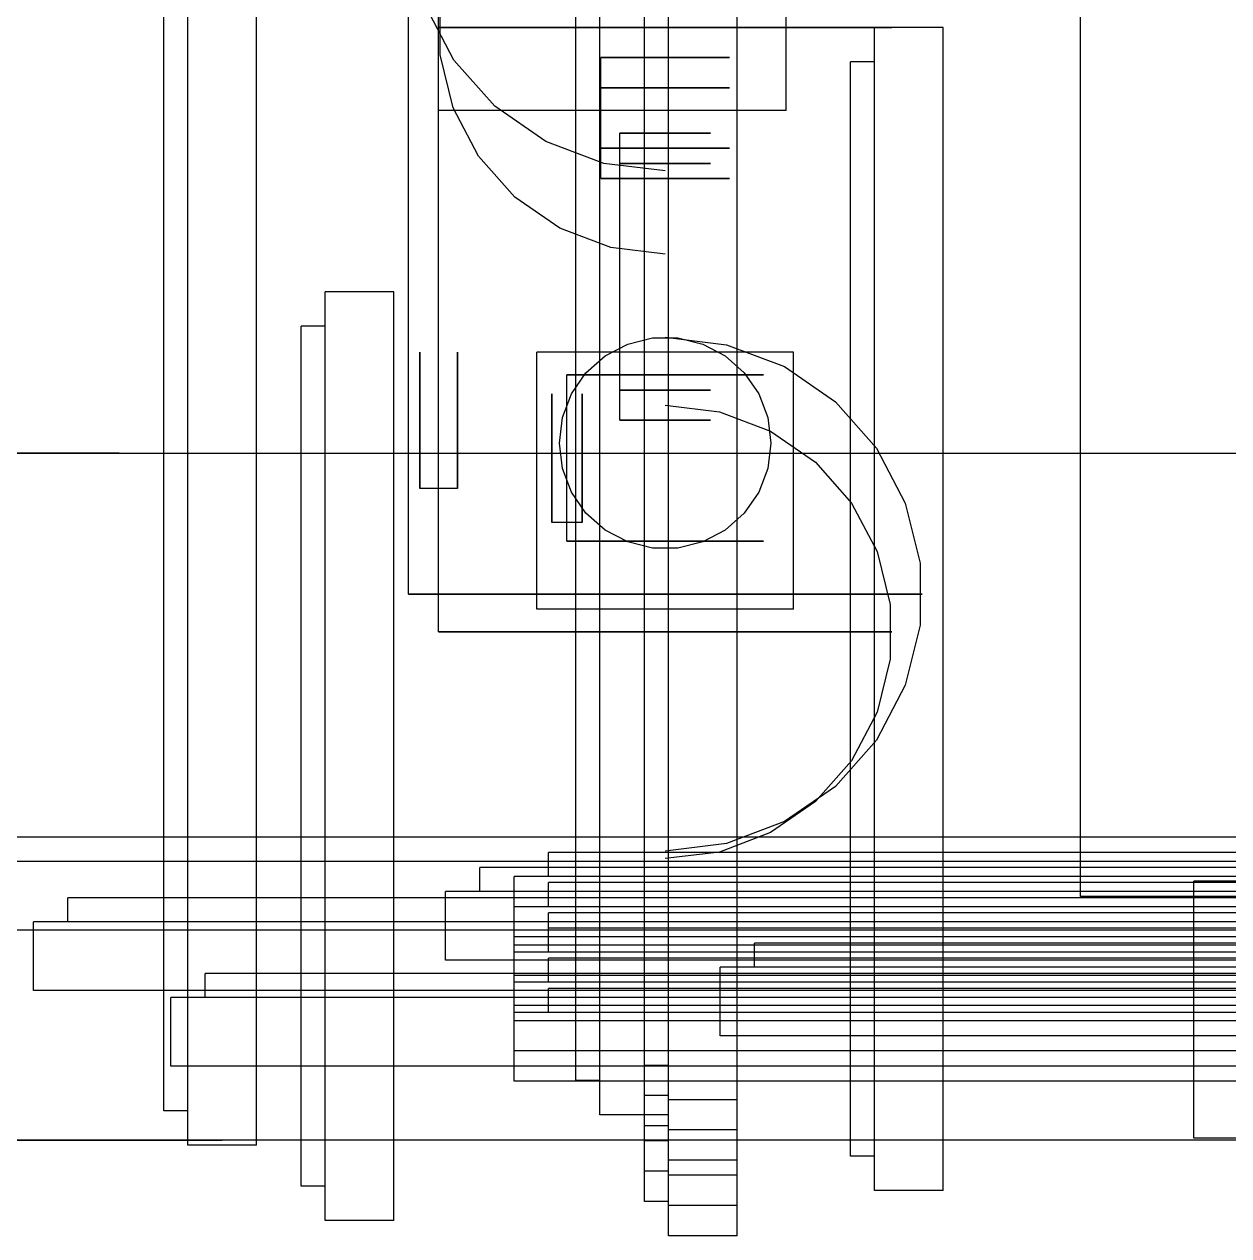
# Model space of a CAD drawing. Header units: millimetres. Extents: x -1355 to 669, y -1138 to 733.
# Drawn here: x -989.08 to -971.54, y 3.61 to 21.25 of the extents above; entities that cross this region are included whole.
import ezdxf

# ---------------------------------------------------------------- set-up
doc = ezdxf.new("R2010")
doc.units = ezdxf.units.MM
doc.layers.add('HIDDEN', color=8, linetype='Continuous')
doc.layers.add('VISIBLE', color=7, linetype='Continuous')

msp = doc.modelspace()

# ---------------------------------------------------------------- linework, layer by layer
at = {"layer": 'HIDDEN'}
for points in [[(-979.698, 3.61), (-979.698, 56.18)], [(-979.698, 3.61), (-979.698, 56.18)], [(-979.698, 4.05), (-979.698, 56.18)], [(-979.698, 4.05), (-979.698, 56.18)], [(-979.698, 4.49), (-979.698, 56.18)], [(-979.698, 4.49), (-979.698, 56.18)], [(-979.698, 5.59), (-979.698, 56.18)], [(-979.698, 5.59), (-979.698, 56.18)], [(-978.698, 3.61), (-978.698, 56.18)], [(-978.698, 3.61), (-978.698, 56.18)], [(-978.698, 4.05), (-978.698, 56.18)], [(-978.698, 4.05), (-978.698, 56.18)], [(-978.698, 4.49), (-978.698, 56.18)], [(-978.698, 4.49), (-978.698, 56.18)], [(-978.698, 5.59), (-978.698, 56.18)], [(-978.698, 5.59), (-978.698, 56.18)], [(-980.048, 4.11), (-980.048, 55.68)], [(-980.048, 4.11), (-980.048, 55.68)], [(-980.048, 4.11), (-980.048, 55.68)], [(-980.048, 4.11), (-980.048, 55.68)], [(-980.048, 4.11), (-980.048, 55.68)], [(-980.048, 4.11), (-980.048, 55.68)], [(-980.048, 4.55), (-980.048, 55.68)], [(-980.048, 4.55), (-980.048, 55.68)], [(-980.048, 4.55), (-980.048, 55.68)], [(-980.048, 4.55), (-980.048, 55.68)], [(-980.048, 4.55), (-980.048, 55.68)], [(-980.048, 4.55), (-980.048, 55.68)], [(-980.048, 4.99), (-980.048, 55.68)], [(-980.048, 4.99), (-980.048, 55.68)], [(-980.048, 4.99), (-980.048, 55.68)], [(-980.048, 4.99), (-980.048, 55.68)], [(-980.048, 4.99), (-980.048, 55.68)], [(-980.048, 4.99), (-980.048, 55.68)], [(-980.048, 6.09), (-980.048, 55.68)], [(-980.048, 6.09), (-980.048, 55.68)], [(-980.048, 6.09), (-980.048, 55.68)], [(-980.048, 6.09), (-980.048, 55.68)], [(-980.048, 6.09), (-980.048, 55.68)], [(-980.048, 6.09), (-980.048, 55.68)], [(-979.698, 4.11), (-979.698, 55.68)], [(-979.698, 4.11), (-979.698, 55.68)], [(-979.698, 4.11), (-979.698, 55.68)], [(-979.698, 4.11), (-979.698, 55.68)], [(-979.698, 4.11), (-979.698, 55.68)], [(-979.698, 4.11), (-979.698, 55.68)], [(-979.698, 4.55), (-979.698, 55.68)], [(-979.698, 4.55), (-979.698, 55.68)], [(-979.698, 4.55), (-979.698, 55.68)], [(-979.698, 4.55), (-979.698, 55.68)], [(-979.698, 4.55), (-979.698, 55.68)], [(-979.698, 4.55), (-979.698, 55.68)], [(-979.698, 4.99), (-979.698, 55.68)], [(-979.698, 4.99), (-979.698, 55.68)], [(-979.698, 4.99), (-979.698, 55.68)], [(-979.698, 4.99), (-979.698, 55.68)], [(-979.698, 4.99), (-979.698, 55.68)], [(-979.698, 4.99), (-979.698, 55.68)], [(-979.698, 6.09), (-979.698, 55.68)], [(-979.698, 6.09), (-979.698, 55.68)], [(-979.698, 6.09), (-979.698, 55.68)], [(-979.698, 6.09), (-979.698, 55.68)], [(-979.698, 6.09), (-979.698, 55.68)], [(-979.698, 6.09), (-979.698, 55.68)], [(-980.698, 5.37), (-980.698, 52.88)], [(-980.698, 5.37), (-980.698, 52.88)], [(-979.698, 5.37), (-979.698, 52.88)], [(-979.698, 5.37), (-979.698, 52.88)], [(-981.048, 5.87), (-981.048, 52.38)], [(-981.048, 5.87), (-981.048, 52.38)], [(-981.048, 5.87), (-981.048, 52.38)], [(-981.048, 5.87), (-981.048, 52.38)], [(-981.048, 5.87), (-981.048, 52.38)], [(-981.048, 5.87), (-981.048, 52.38)], [(-980.698, 5.87), (-980.698, 52.38)], [(-980.698, 5.87), (-980.698, 52.38)], [(-980.698, 5.87), (-980.698, 52.38)], [(-980.698, 5.87), (-980.698, 52.38)], [(-980.698, 5.87), (-980.698, 52.38)], [(-980.698, 5.87), (-980.698, 52.38)], [(-979.698, 4.71), (-979.698, 46.83)], [(-979.698, 4.71), (-979.698, 46.83)], [(-979.698, 5.15), (-979.698, 46.83)], [(-979.698, 5.15), (-979.698, 46.83)], [(-978.698, 4.71), (-978.698, 46.83)], [(-978.698, 4.71), (-978.698, 46.83)], [(-978.698, 5.15), (-978.698, 46.83)], [(-978.698, 5.15), (-978.698, 46.83)], [(-980.048, 5.21), (-980.048, 46.33)], [(-980.048, 5.21), (-980.048, 46.33)], [(-980.048, 5.21), (-980.048, 46.33)], [(-980.048, 5.21), (-980.048, 46.33)], [(-980.048, 5.21), (-980.048, 46.33)], [(-980.048, 5.21), (-980.048, 46.33)], [(-980.048, 5.65), (-980.048, 46.33)], [(-980.048, 5.65), (-980.048, 46.33)], [(-980.048, 5.65), (-980.048, 46.33)], [(-980.048, 5.65), (-980.048, 46.33)], [(-980.048, 5.65), (-980.048, 46.33)], [(-980.048, 5.65), (-980.048, 46.33)], [(-979.698, 5.21), (-979.698, 46.33)], [(-979.698, 5.21), (-979.698, 46.33)], [(-979.698, 5.21), (-979.698, 46.33)], [(-979.698, 5.21), (-979.698, 46.33)], [(-979.698, 5.21), (-979.698, 46.33)], [(-979.698, 5.21), (-979.698, 46.33)], [(-979.698, 5.65), (-979.698, 46.33)], [(-979.698, 5.65), (-979.698, 46.33)], [(-979.698, 5.65), (-979.698, 46.33)], [(-979.698, 5.65), (-979.698, 46.33)], [(-979.698, 5.65), (-979.698, 46.33)], [(-979.698, 5.65), (-979.698, 46.33)], [(-983.048, 19.99), (-983.048, 30.11)], [(-983.048, 19.99), (-983.048, 30.11)], [(-977.988, 19.99), (-977.988, 30.11)], [(-977.988, 19.99), (-977.988, 30.11)], [(-986.698, 4.93), (-986.698, 27.8)], [(-986.698, 4.93), (-986.698, 27.8)], [(-985.698, 4.93), (-985.698, 27.8)], [(-985.698, 4.93), (-985.698, 27.8)], [(-987.048, 5.43), (-987.048, 27.3)], [(-987.048, 5.43), (-987.048, 27.3)], [(-987.048, 5.43), (-987.048, 27.3)], [(-987.048, 5.43), (-987.048, 27.3)], [(-987.048, 5.43), (-987.048, 27.3)], [(-987.048, 5.43), (-987.048, 27.3)], [(-986.698, 5.43), (-986.698, 27.3)], [(-986.698, 5.43), (-986.698, 27.3)], [(-986.698, 5.43), (-986.698, 27.3)], [(-986.698, 5.43), (-986.698, 27.3)], [(-986.698, 5.43), (-986.698, 27.3)], [(-986.698, 5.43), (-986.698, 27.3)], [(-973.698, 8.55), (-973.698, 27.25)], [(-973.698, 8.55), (-973.698, 27.25)], [(-983.488, 12.95), (-983.488, 22.85)], [(-982.826, 20.725), (-983.245, 21.524)], [(-983.024, 20.802), (-983.024, 21.598)], [(-983.048, 12.4), (-983.048, 21.2)], [(-982.953, 21.2), (-983.048, 21.2)], [(-983.048, 21.2), (-982.953, 21.2)], [(-982.67, 21.2), (-982.953, 21.2)], [(-982.953, 21.2), (-982.67, 21.2)], [(-982.218, 21.2), (-982.67, 21.2)], [(-982.67, 21.2), (-982.218, 21.2)], [(-981.623, 21.2), (-982.218, 21.2)], [(-982.218, 21.2), (-981.623, 21.2)], [(-980.919, 21.2), (-981.623, 21.2)], [(-981.623, 21.2), (-980.919, 21.2)], [(-980.146, 21.2), (-980.919, 21.2)], [(-980.919, 21.2), (-980.146, 21.2)], [(-979.351, 21.2), (-980.146, 21.2)], [(-980.146, 21.2), (-979.351, 21.2)], [(-978.578, 21.2), (-979.351, 21.2)], [(-979.351, 21.2), (-978.578, 21.2)], [(-977.874, 21.2), (-978.578, 21.2)], [(-978.578, 21.2), (-977.874, 21.2)], [(-977.278, 21.2), (-977.874, 21.2)], [(-977.874, 21.2), (-977.278, 21.2)], [(-976.826, 21.2), (-977.278, 21.2)], [(-977.278, 21.2), (-976.826, 21.2)], [(-976.544, 21.2), (-976.826, 21.2)], [(-976.826, 21.2), (-976.544, 21.2)], [(-975.698, 21.2), (-976.698, 21.2)], [(-976.698, 4.27), (-976.698, 21.2)], [(-975.698, 21.2), (-976.698, 21.2)], [(-976.698, 4.27), (-976.698, 21.2)], [(-976.448, 21.2), (-976.544, 21.2)], [(-976.544, 21.2), (-976.448, 21.2)], [(-975.698, 4.27), (-975.698, 21.2)], [(-975.698, 4.27), (-975.698, 21.2)], [(-982.834, 20.03), (-983.024, 20.802)], [(-982.228, 20.051), (-982.826, 20.725)], [(-980.683, 19.44), (-980.683, 20.76)], [(-980.656, 20.76), (-980.683, 20.76)], [(-980.683, 20.76), (-980.656, 20.76)], [(-980.576, 20.76), (-980.656, 20.76)], [(-980.656, 20.76), (-980.576, 20.76)], [(-980.448, 20.76), (-980.576, 20.76)], [(-980.576, 20.76), (-980.448, 20.76)], [(-980.28, 20.76), (-980.448, 20.76)], [(-980.448, 20.76), (-980.28, 20.76)], [(-980.08, 20.76), (-980.28, 20.76)], [(-980.28, 20.76), (-980.08, 20.76)], [(-979.861, 20.76), (-980.08, 20.76)], [(-980.08, 20.76), (-979.861, 20.76)], [(-979.636, 20.76), (-979.861, 20.76)], [(-979.861, 20.76), (-979.636, 20.76)], [(-979.417, 20.76), (-979.636, 20.76)], [(-979.636, 20.76), (-979.417, 20.76)], [(-979.217, 20.76), (-979.417, 20.76)], [(-979.417, 20.76), (-979.217, 20.76)], [(-979.049, 20.76), (-979.217, 20.76)], [(-979.217, 20.76), (-979.049, 20.76)], [(-978.92, 20.76), (-979.049, 20.76)], [(-979.049, 20.76), (-978.92, 20.76)], [(-978.841, 20.76), (-978.92, 20.76)], [(-978.92, 20.76), (-978.841, 20.76)], [(-978.813, 20.76), (-978.841, 20.76)], [(-978.841, 20.76), (-978.813, 20.76)], [(-976.698, 20.7), (-977.048, 20.7)], [(-977.048, 4.77), (-977.048, 20.7)], [(-976.698, 20.7), (-977.048, 20.7)], [(-977.048, 4.77), (-977.048, 20.7)], [(-976.698, 20.7), (-977.048, 20.7)], [(-977.048, 4.77), (-977.048, 20.7)], [(-976.698, 20.7), (-977.048, 20.7)], [(-977.048, 4.77), (-977.048, 20.7)], [(-976.698, 20.7), (-977.048, 20.7)], [(-977.048, 4.77), (-977.048, 20.7)], [(-976.698, 20.7), (-977.048, 20.7)], [(-977.048, 4.77), (-977.048, 20.7)], [(-976.698, 4.77), (-976.698, 20.7)], [(-976.698, 4.77), (-976.698, 20.7)], [(-976.698, 4.77), (-976.698, 20.7)], [(-976.698, 4.77), (-976.698, 20.7)], [(-976.698, 4.77), (-976.698, 20.7)], [(-976.698, 4.77), (-976.698, 20.7)], [(-980.683, 19), (-980.683, 20.32)], [(-980.656, 20.32), (-980.683, 20.32)], [(-980.683, 20.32), (-980.656, 20.32)], [(-980.576, 20.32), (-980.656, 20.32)], [(-980.656, 20.32), (-980.576, 20.32)], [(-980.448, 20.32), (-980.576, 20.32)], [(-980.576, 20.32), (-980.448, 20.32)], [(-980.28, 20.32), (-980.448, 20.32)], [(-980.448, 20.32), (-980.28, 20.32)], [(-980.08, 20.32), (-980.28, 20.32)], [(-980.28, 20.32), (-980.08, 20.32)], [(-979.861, 20.32), (-980.08, 20.32)], [(-980.08, 20.32), (-979.861, 20.32)], [(-979.636, 20.32), (-979.861, 20.32)], [(-979.861, 20.32), (-979.636, 20.32)], [(-979.417, 20.32), (-979.636, 20.32)], [(-979.636, 20.32), (-979.417, 20.32)], [(-979.217, 20.32), (-979.417, 20.32)], [(-979.417, 20.32), (-979.217, 20.32)], [(-979.049, 20.32), (-979.217, 20.32)], [(-979.217, 20.32), (-979.049, 20.32)], [(-978.92, 20.32), (-979.049, 20.32)], [(-979.049, 20.32), (-978.92, 20.32)], [(-978.841, 20.32), (-978.92, 20.32)], [(-978.92, 20.32), (-978.841, 20.32)], [(-978.813, 20.32), (-978.841, 20.32)], [(-978.841, 20.32), (-978.813, 20.32)], [(-977.988, 19.99), (-983.048, 19.99)], [(-977.988, 19.99), (-983.048, 19.99)], [(-982.464, 19.325), (-982.834, 20.03)], [(-981.486, 19.538), (-982.228, 20.051)], [(-980.408, 15.92), (-980.408, 19.66)], [(-980.389, 19.66), (-980.408, 19.66)], [(-980.408, 19.66), (-980.389, 19.66)], [(-980.333, 19.66), (-980.389, 19.66)], [(-980.389, 19.66), (-980.333, 19.66)], [(-980.242, 19.66), (-980.333, 19.66)], [(-980.333, 19.66), (-980.242, 19.66)], [(-980.123, 19.66), (-980.242, 19.66)], [(-980.242, 19.66), (-980.123, 19.66)], [(-979.982, 19.66), (-980.123, 19.66)], [(-980.123, 19.66), (-979.982, 19.66)], [(-979.828, 19.66), (-979.982, 19.66)], [(-979.982, 19.66), (-979.828, 19.66)], [(-979.669, 19.66), (-979.828, 19.66)], [(-979.828, 19.66), (-979.669, 19.66)], [(-979.514, 19.66), (-979.669, 19.66)], [(-979.669, 19.66), (-979.514, 19.66)], [(-979.373, 19.66), (-979.514, 19.66)], [(-979.514, 19.66), (-979.373, 19.66)], [(-979.254, 19.66), (-979.373, 19.66)], [(-979.373, 19.66), (-979.254, 19.66)], [(-979.164, 19.66), (-979.254, 19.66)], [(-979.254, 19.66), (-979.164, 19.66)], [(-979.108, 19.66), (-979.164, 19.66)], [(-979.164, 19.66), (-979.108, 19.66)], [(-979.088, 19.66), (-979.108, 19.66)], [(-979.108, 19.66), (-979.088, 19.66)], [(-980.643, 19.219), (-981.486, 19.538)], [(-980.656, 19.44), (-980.683, 19.44)], [(-980.683, 19.44), (-980.656, 19.44)], [(-980.576, 19.44), (-980.656, 19.44)], [(-980.656, 19.44), (-980.576, 19.44)], [(-980.448, 19.44), (-980.576, 19.44)], [(-980.576, 19.44), (-980.448, 19.44)], [(-980.28, 19.44), (-980.448, 19.44)], [(-980.448, 19.44), (-980.28, 19.44)], [(-980.08, 19.44), (-980.28, 19.44)], [(-980.28, 19.44), (-980.08, 19.44)], [(-979.861, 19.44), (-980.08, 19.44)], [(-980.08, 19.44), (-979.861, 19.44)], [(-979.636, 19.44), (-979.861, 19.44)], [(-979.861, 19.44), (-979.636, 19.44)], [(-979.417, 19.44), (-979.636, 19.44)], [(-979.636, 19.44), (-979.417, 19.44)], [(-979.217, 19.44), (-979.417, 19.44)], [(-979.417, 19.44), (-979.217, 19.44)], [(-979.049, 19.44), (-979.217, 19.44)], [(-979.217, 19.44), (-979.049, 19.44)], [(-978.92, 19.44), (-979.049, 19.44)], [(-979.049, 19.44), (-978.92, 19.44)], [(-978.841, 19.44), (-978.92, 19.44)], [(-978.92, 19.44), (-978.841, 19.44)], [(-978.813, 19.44), (-978.841, 19.44)], [(-978.841, 19.44), (-978.813, 19.44)], [(-981.937, 18.73), (-982.464, 19.325)], [(-979.748, 19.11), (-980.643, 19.219)], [(-980.408, 15.48), (-980.408, 19.22)], [(-980.389, 19.22), (-980.408, 19.22)], [(-980.408, 19.22), (-980.389, 19.22)], [(-980.333, 19.22), (-980.389, 19.22)], [(-980.389, 19.22), (-980.333, 19.22)], [(-980.242, 19.22), (-980.333, 19.22)], [(-980.333, 19.22), (-980.242, 19.22)], [(-980.123, 19.22), (-980.242, 19.22)], [(-980.242, 19.22), (-980.123, 19.22)], [(-979.982, 19.22), (-980.123, 19.22)], [(-980.123, 19.22), (-979.982, 19.22)], [(-979.828, 19.22), (-979.982, 19.22)], [(-979.982, 19.22), (-979.828, 19.22)], [(-979.669, 19.22), (-979.828, 19.22)], [(-979.828, 19.22), (-979.669, 19.22)], [(-979.514, 19.22), (-979.669, 19.22)], [(-979.669, 19.22), (-979.514, 19.22)], [(-979.373, 19.22), (-979.514, 19.22)], [(-979.514, 19.22), (-979.373, 19.22)], [(-979.254, 19.22), (-979.373, 19.22)], [(-979.373, 19.22), (-979.254, 19.22)], [(-979.164, 19.22), (-979.254, 19.22)], [(-979.254, 19.22), (-979.164, 19.22)], [(-979.108, 19.22), (-979.164, 19.22)], [(-979.164, 19.22), (-979.108, 19.22)], [(-979.088, 19.22), (-979.108, 19.22)], [(-979.108, 19.22), (-979.088, 19.22)], [(-980.656, 19), (-980.683, 19)], [(-980.683, 19), (-980.656, 19)], [(-980.576, 19), (-980.656, 19)], [(-980.656, 19), (-980.576, 19)], [(-980.448, 19), (-980.576, 19)], [(-980.576, 19), (-980.448, 19)], [(-980.28, 19), (-980.448, 19)], [(-980.448, 19), (-980.28, 19)], [(-980.08, 19), (-980.28, 19)], [(-980.28, 19), (-980.08, 19)], [(-979.861, 19), (-980.08, 19)], [(-980.08, 19), (-979.861, 19)], [(-979.636, 19), (-979.861, 19)], [(-979.861, 19), (-979.636, 19)], [(-979.417, 19), (-979.636, 19)], [(-979.636, 19), (-979.417, 19)], [(-979.217, 19), (-979.417, 19)], [(-979.417, 19), (-979.217, 19)], [(-979.049, 19), (-979.217, 19)], [(-979.217, 19), (-979.049, 19)], [(-978.92, 19), (-979.049, 19)], [(-979.049, 19), (-978.92, 19)], [(-978.841, 19), (-978.92, 19)], [(-978.92, 19), (-978.841, 19)], [(-978.813, 19), (-978.841, 19)], [(-978.841, 19), (-978.813, 19)], [(-981.282, 18.278), (-981.937, 18.73)], [(-980.538, 17.996), (-981.282, 18.278)], [(-979.748, 17.9), (-980.538, 17.996)], [(-983.698, 17.35), (-984.698, 17.35)], [(-984.698, 3.83), (-984.698, 17.35)], [(-983.698, 17.35), (-984.698, 17.35)], [(-984.698, 3.83), (-984.698, 17.35)], [(-983.698, 3.83), (-983.698, 17.35)], [(-983.698, 3.83), (-983.698, 17.35)], [(-984.698, 16.85), (-985.048, 16.85)], [(-985.048, 4.33), (-985.048, 16.85)], [(-984.698, 16.85), (-985.048, 16.85)], [(-985.048, 4.33), (-985.048, 16.85)], [(-984.698, 16.85), (-985.048, 16.85)], [(-985.048, 4.33), (-985.048, 16.85)], [(-984.698, 16.85), (-985.048, 16.85)], [(-985.048, 4.33), (-985.048, 16.85)], [(-984.698, 16.85), (-985.048, 16.85)], [(-985.048, 4.33), (-985.048, 16.85)], [(-984.698, 16.85), (-985.048, 16.85)], [(-985.048, 4.33), (-985.048, 16.85)], [(-984.698, 4.33), (-984.698, 16.85)], [(-984.698, 4.33), (-984.698, 16.85)], [(-984.698, 4.33), (-984.698, 16.85)], [(-984.698, 4.33), (-984.698, 16.85)], [(-984.698, 4.33), (-984.698, 16.85)], [(-984.698, 4.33), (-984.698, 16.85)], [(-980.623, 16.417), (-980.294, 16.59)], [(-980.623, 16.417), (-980.294, 16.59)], [(-980.294, 16.59), (-979.934, 16.679)], [(-980.294, 16.59), (-979.934, 16.679)], [(-979.934, 16.679), (-979.563, 16.679)], [(-979.934, 16.679), (-979.563, 16.679)], [(-979.748, 16.69), (-978.853, 16.581)], [(-979.563, 16.679), (-979.202, 16.59)], [(-979.563, 16.679), (-979.202, 16.59)], [(-979.202, 16.59), (-978.874, 16.417)], [(-979.202, 16.59), (-978.874, 16.417)], [(-978.853, 16.581), (-978.01, 16.262)], [(-983.323, 16.47), (-983.323, 16.441)], [(-983.323, 16.441), (-983.323, 16.47)], [(-983.323, 16.441), (-983.323, 16.357)], [(-983.323, 16.357), (-983.323, 16.441)], [(-982.773, 16.47), (-982.773, 16.441)], [(-982.773, 16.441), (-982.773, 16.47)], [(-982.773, 16.441), (-982.773, 16.357)], [(-982.773, 16.357), (-982.773, 16.441)], [(-977.878, 16.47), (-981.618, 16.47)], [(-981.618, 12.73), (-981.618, 16.47)], [(-977.878, 16.47), (-981.618, 16.47)], [(-981.618, 12.73), (-981.618, 16.47)], [(-980.901, 16.171), (-980.623, 16.417)], [(-980.901, 16.171), (-980.623, 16.417)], [(-978.874, 16.417), (-978.596, 16.171)], [(-978.874, 16.417), (-978.596, 16.171)], [(-977.878, 12.73), (-977.878, 16.47)], [(-977.878, 12.73), (-977.878, 16.47)], [(-983.323, 16.357), (-983.323, 16.221)], [(-983.323, 16.221), (-983.323, 16.357)], [(-982.773, 16.357), (-982.773, 16.221)], [(-982.773, 16.221), (-982.773, 16.357)], [(-978.01, 16.262), (-977.268, 15.749)], [(-983.323, 16.221), (-983.323, 16.042)], [(-983.323, 16.042), (-983.323, 16.221)], [(-982.773, 16.221), (-982.773, 16.042)], [(-982.773, 16.042), (-982.773, 16.221)], [(-981.178, 13.72), (-981.178, 16.14)], [(-981.137, 16.14), (-981.178, 16.14)], [(-981.178, 16.14), (-981.137, 16.14)], [(-981.015, 16.14), (-981.137, 16.14)], [(-981.137, 16.14), (-981.015, 16.14)], [(-981.112, 15.866), (-980.901, 16.171)], [(-981.112, 15.866), (-980.901, 16.171)], [(-980.819, 16.14), (-981.015, 16.14)], [(-981.015, 16.14), (-980.819, 16.14)], [(-980.561, 16.14), (-980.819, 16.14)], [(-980.819, 16.14), (-980.561, 16.14)], [(-980.255, 16.14), (-980.561, 16.14)], [(-980.561, 16.14), (-980.255, 16.14)], [(-979.921, 16.14), (-980.255, 16.14)], [(-980.255, 16.14), (-979.921, 16.14)], [(-979.576, 16.14), (-979.921, 16.14)], [(-979.921, 16.14), (-979.576, 16.14)], [(-979.241, 16.14), (-979.576, 16.14)], [(-979.576, 16.14), (-979.241, 16.14)], [(-978.936, 16.14), (-979.241, 16.14)], [(-979.241, 16.14), (-978.936, 16.14)], [(-978.678, 16.14), (-978.936, 16.14)], [(-978.936, 16.14), (-978.678, 16.14)], [(-978.482, 16.14), (-978.678, 16.14)], [(-978.678, 16.14), (-978.482, 16.14)], [(-978.596, 16.171), (-978.385, 15.866)], [(-978.596, 16.171), (-978.385, 15.866)], [(-978.36, 16.14), (-978.482, 16.14)], [(-978.482, 16.14), (-978.36, 16.14)], [(-978.318, 16.14), (-978.36, 16.14)], [(-978.36, 16.14), (-978.318, 16.14)], [(-983.323, 16.042), (-983.323, 15.831)], [(-983.323, 15.831), (-983.323, 16.042)], [(-982.773, 16.042), (-982.773, 15.831)], [(-982.773, 15.831), (-982.773, 16.042)], [(-980.389, 15.92), (-980.408, 15.92)], [(-980.408, 15.92), (-980.389, 15.92)], [(-980.333, 15.92), (-980.389, 15.92)], [(-980.389, 15.92), (-980.333, 15.92)], [(-980.242, 15.92), (-980.333, 15.92)], [(-980.333, 15.92), (-980.242, 15.92)], [(-980.123, 15.92), (-980.242, 15.92)], [(-980.242, 15.92), (-980.123, 15.92)], [(-979.982, 15.92), (-980.123, 15.92)], [(-980.123, 15.92), (-979.982, 15.92)], [(-979.828, 15.92), (-979.982, 15.92)], [(-979.982, 15.92), (-979.828, 15.92)], [(-979.669, 15.92), (-979.828, 15.92)], [(-979.828, 15.92), (-979.669, 15.92)], [(-979.514, 15.92), (-979.669, 15.92)], [(-979.669, 15.92), (-979.514, 15.92)], [(-979.373, 15.92), (-979.514, 15.92)], [(-979.514, 15.92), (-979.373, 15.92)], [(-979.254, 15.92), (-979.373, 15.92)], [(-979.373, 15.92), (-979.254, 15.92)], [(-979.164, 15.92), (-979.254, 15.92)], [(-979.254, 15.92), (-979.164, 15.92)], [(-979.108, 15.92), (-979.164, 15.92)], [(-979.164, 15.92), (-979.108, 15.92)], [(-979.088, 15.92), (-979.108, 15.92)], [(-979.108, 15.92), (-979.088, 15.92)], [(-983.323, 15.831), (-983.323, 15.599)], [(-983.323, 15.599), (-983.323, 15.831)], [(-982.773, 15.831), (-982.773, 15.599)], [(-982.773, 15.599), (-982.773, 15.831)], [(-981.398, 15.865), (-981.398, 15.838)], [(-981.398, 15.838), (-981.398, 15.865)], [(-981.398, 15.838), (-981.398, 15.758)], [(-981.398, 15.758), (-981.398, 15.838)], [(-981.398, 15.758), (-981.398, 15.63)], [(-981.398, 15.63), (-981.398, 15.758)], [(-981.244, 15.519), (-981.112, 15.866)], [(-981.244, 15.519), (-981.112, 15.866)], [(-980.958, 15.865), (-980.958, 15.838)], [(-980.958, 15.838), (-980.958, 15.865)], [(-980.958, 15.838), (-980.958, 15.758)], [(-980.958, 15.758), (-980.958, 15.838)], [(-980.958, 15.758), (-980.958, 15.63)], [(-980.958, 15.63), (-980.958, 15.758)], [(-979.748, 15.7), (-978.959, 15.604)], [(-978.385, 15.866), (-978.253, 15.519)], [(-978.385, 15.866), (-978.253, 15.519)], [(-977.268, 15.749), (-976.67, 15.075)], [(-983.323, 15.599), (-983.323, 15.361)], [(-983.323, 15.361), (-983.323, 15.599)], [(-982.773, 15.599), (-982.773, 15.361)], [(-982.773, 15.361), (-982.773, 15.599)], [(-981.398, 15.63), (-981.398, 15.461)], [(-981.398, 15.461), (-981.398, 15.63)], [(-980.958, 15.63), (-980.958, 15.461)], [(-980.958, 15.461), (-980.958, 15.63)], [(-978.959, 15.604), (-978.215, 15.322)], [(-983.323, 15.361), (-983.323, 15.129)], [(-983.323, 15.129), (-983.323, 15.361)], [(-982.773, 15.361), (-982.773, 15.129)], [(-982.773, 15.129), (-982.773, 15.361)], [(-981.398, 15.461), (-981.398, 15.262)], [(-981.398, 15.262), (-981.398, 15.461)], [(-981.288, 15.15), (-981.244, 15.519)], [(-981.288, 15.15), (-981.244, 15.519)], [(-980.958, 15.461), (-980.958, 15.262)], [(-980.958, 15.262), (-980.958, 15.461)], [(-980.389, 15.48), (-980.408, 15.48)], [(-980.408, 15.48), (-980.389, 15.48)], [(-980.333, 15.48), (-980.389, 15.48)], [(-980.389, 15.48), (-980.333, 15.48)], [(-980.242, 15.48), (-980.333, 15.48)], [(-980.333, 15.48), (-980.242, 15.48)], [(-980.123, 15.48), (-980.242, 15.48)], [(-980.242, 15.48), (-980.123, 15.48)], [(-979.982, 15.48), (-980.123, 15.48)], [(-980.123, 15.48), (-979.982, 15.48)], [(-979.828, 15.48), (-979.982, 15.48)], [(-979.982, 15.48), (-979.828, 15.48)], [(-979.669, 15.48), (-979.828, 15.48)], [(-979.828, 15.48), (-979.669, 15.48)], [(-979.514, 15.48), (-979.669, 15.48)], [(-979.669, 15.48), (-979.514, 15.48)], [(-979.373, 15.48), (-979.514, 15.48)], [(-979.514, 15.48), (-979.373, 15.48)], [(-979.254, 15.48), (-979.373, 15.48)], [(-979.373, 15.48), (-979.254, 15.48)], [(-979.164, 15.48), (-979.254, 15.48)], [(-979.254, 15.48), (-979.164, 15.48)], [(-979.108, 15.48), (-979.164, 15.48)], [(-979.164, 15.48), (-979.108, 15.48)], [(-979.088, 15.48), (-979.108, 15.48)], [(-979.108, 15.48), (-979.088, 15.48)], [(-978.253, 15.519), (-978.208, 15.15)], [(-978.253, 15.519), (-978.208, 15.15)], [(-981.398, 15.262), (-981.398, 15.043)], [(-981.398, 15.043), (-981.398, 15.262)], [(-980.958, 15.262), (-980.958, 15.043)], [(-980.958, 15.043), (-980.958, 15.262)], [(-978.215, 15.322), (-977.56, 14.87)], [(-1007.198, 15), (-767.198, 15)], [(-1007.198, 15), (-767.198, 15)], [(-988.495, 15), (-989.214, 15)], [(-989.214, 15), (-988.495, 15)], [(-988.495, 15), (-989.214, 15)], [(-989.214, 15), (-988.495, 15)], [(-987.991, 15), (-988.495, 15)], [(-988.495, 15), (-987.991, 15)], [(-987.991, 15), (-988.495, 15)], [(-988.495, 15), (-987.991, 15)], [(-987.731, 15), (-987.991, 15)], [(-987.991, 15), (-987.731, 15)], [(-987.731, 15), (-987.991, 15)], [(-987.991, 15), (-987.731, 15)], [(-987.698, 15), (-987.731, 15)], [(-987.731, 15), (-987.698, 15)], [(-987.698, 15), (-987.731, 15)], [(-987.731, 15), (-987.698, 15)], [(-983.323, 15.129), (-983.323, 14.918)], [(-983.323, 14.918), (-983.323, 15.129)], [(-982.773, 15.129), (-982.773, 14.918)], [(-982.773, 14.918), (-982.773, 15.129)], [(-981.398, 15.043), (-981.398, 14.817)], [(-981.398, 14.817), (-981.398, 15.043)], [(-981.244, 14.781), (-981.288, 15.15)], [(-981.244, 14.781), (-981.288, 15.15)], [(-980.958, 15.043), (-980.958, 14.817)], [(-980.958, 14.817), (-980.958, 15.043)], [(-978.208, 15.15), (-978.253, 14.781)], [(-978.208, 15.15), (-978.253, 14.781)], [(-976.67, 15.075), (-976.251, 14.276)], [(-983.323, 14.918), (-983.323, 14.739)], [(-983.323, 14.739), (-983.323, 14.918)], [(-982.773, 14.918), (-982.773, 14.739)], [(-982.773, 14.739), (-982.773, 14.918)], [(-981.398, 14.817), (-981.398, 14.598)], [(-981.398, 14.598), (-981.398, 14.817)], [(-980.958, 14.817), (-980.958, 14.598)], [(-980.958, 14.598), (-980.958, 14.817)], [(-977.56, 14.87), (-977.033, 14.275)], [(-983.323, 14.739), (-983.323, 14.603)], [(-983.323, 14.603), (-983.323, 14.739)], [(-982.773, 14.739), (-982.773, 14.603)], [(-982.773, 14.603), (-982.773, 14.739)], [(-981.112, 14.434), (-981.244, 14.781)], [(-981.112, 14.434), (-981.244, 14.781)], [(-978.253, 14.781), (-978.385, 14.434)], [(-978.253, 14.781), (-978.385, 14.434)], [(-983.323, 14.603), (-983.323, 14.519)], [(-983.323, 14.519), (-983.323, 14.603)], [(-983.323, 14.519), (-983.323, 14.49)], [(-983.323, 14.49), (-983.323, 14.519)], [(-982.773, 14.49), (-983.323, 14.49)], [(-982.773, 14.603), (-982.773, 14.519)], [(-982.773, 14.519), (-982.773, 14.603)], [(-982.773, 14.519), (-982.773, 14.49)], [(-982.773, 14.49), (-982.773, 14.519)], [(-981.398, 14.598), (-981.398, 14.399)], [(-981.398, 14.399), (-981.398, 14.598)], [(-980.958, 14.598), (-980.958, 14.399)], [(-980.958, 14.399), (-980.958, 14.598)], [(-981.398, 14.399), (-981.398, 14.23)], [(-981.398, 14.23), (-981.398, 14.399)], [(-980.901, 14.129), (-981.112, 14.434)], [(-980.901, 14.129), (-981.112, 14.434)], [(-980.958, 14.399), (-980.958, 14.23)], [(-980.958, 14.23), (-980.958, 14.399)], [(-978.385, 14.434), (-978.596, 14.129)], [(-978.385, 14.434), (-978.596, 14.129)], [(-981.398, 14.23), (-981.398, 14.102)], [(-981.398, 14.102), (-981.398, 14.23)], [(-980.958, 14.23), (-980.958, 14.102)], [(-980.958, 14.102), (-980.958, 14.23)], [(-980.623, 13.883), (-980.901, 14.129)], [(-980.623, 13.883), (-980.901, 14.129)], [(-978.596, 14.129), (-978.874, 13.883)], [(-978.596, 14.129), (-978.874, 13.883)], [(-977.033, 14.275), (-976.663, 13.57)], [(-976.251, 14.276), (-976.036, 13.401)], [(-981.398, 14.102), (-981.398, 14.022)], [(-981.398, 14.022), (-981.398, 14.102)], [(-981.398, 14.022), (-981.398, 13.995)], [(-981.398, 13.995), (-981.398, 14.022)], [(-980.958, 13.995), (-981.398, 13.995)], [(-980.958, 14.102), (-980.958, 14.022)], [(-980.958, 14.022), (-980.958, 14.102)], [(-980.958, 14.022), (-980.958, 13.995)], [(-980.958, 13.995), (-980.958, 14.022)], [(-980.294, 13.71), (-980.623, 13.883)], [(-980.294, 13.71), (-980.623, 13.883)], [(-978.874, 13.883), (-979.202, 13.71)], [(-978.874, 13.883), (-979.202, 13.71)], [(-981.137, 13.72), (-981.178, 13.72)], [(-981.178, 13.72), (-981.137, 13.72)], [(-981.015, 13.72), (-981.137, 13.72)], [(-981.137, 13.72), (-981.015, 13.72)], [(-980.819, 13.72), (-981.015, 13.72)], [(-981.015, 13.72), (-980.819, 13.72)], [(-980.561, 13.72), (-980.819, 13.72)], [(-980.819, 13.72), (-980.561, 13.72)], [(-980.255, 13.72), (-980.561, 13.72)], [(-980.561, 13.72), (-980.255, 13.72)], [(-979.934, 13.621), (-980.294, 13.71)], [(-979.934, 13.621), (-980.294, 13.71)], [(-979.921, 13.72), (-980.255, 13.72)], [(-980.255, 13.72), (-979.921, 13.72)], [(-979.563, 13.621), (-979.934, 13.621)], [(-979.563, 13.621), (-979.934, 13.621)], [(-979.576, 13.72), (-979.921, 13.72)], [(-979.921, 13.72), (-979.576, 13.72)], [(-979.241, 13.72), (-979.576, 13.72)], [(-979.576, 13.72), (-979.241, 13.72)], [(-979.202, 13.71), (-979.563, 13.621)], [(-979.202, 13.71), (-979.563, 13.621)], [(-978.936, 13.72), (-979.241, 13.72)], [(-979.241, 13.72), (-978.936, 13.72)], [(-978.678, 13.72), (-978.936, 13.72)], [(-978.936, 13.72), (-978.678, 13.72)], [(-978.482, 13.72), (-978.678, 13.72)], [(-978.678, 13.72), (-978.482, 13.72)], [(-978.36, 13.72), (-978.482, 13.72)], [(-978.482, 13.72), (-978.36, 13.72)], [(-978.318, 13.72), (-978.36, 13.72)], [(-978.36, 13.72), (-978.318, 13.72)], [(-976.663, 13.57), (-976.472, 12.798)], [(-976.036, 13.401), (-976.036, 12.499)], [(-983.38, 12.95), (-983.488, 12.95)], [(-983.488, 12.95), (-983.38, 12.95)], [(-983.06, 12.95), (-983.38, 12.95)], [(-983.38, 12.95), (-983.06, 12.95)], [(-982.548, 12.95), (-983.06, 12.95)], [(-983.06, 12.95), (-982.548, 12.95)], [(-981.873, 12.95), (-982.548, 12.95)], [(-982.548, 12.95), (-981.873, 12.95)], [(-981.075, 12.95), (-981.873, 12.95)], [(-981.873, 12.95), (-981.075, 12.95)], [(-980.199, 12.95), (-981.075, 12.95)], [(-981.075, 12.95), (-980.199, 12.95)], [(-979.298, 12.95), (-980.199, 12.95)], [(-980.199, 12.95), (-979.298, 12.95)], [(-978.422, 12.95), (-979.298, 12.95)], [(-979.298, 12.95), (-978.422, 12.95)], [(-977.624, 12.95), (-978.422, 12.95)], [(-978.422, 12.95), (-977.624, 12.95)], [(-976.949, 12.95), (-977.624, 12.95)], [(-977.624, 12.95), (-976.949, 12.95)], [(-976.437, 12.95), (-976.949, 12.95)], [(-976.949, 12.95), (-976.437, 12.95)], [(-976.117, 12.95), (-976.437, 12.95)], [(-976.437, 12.95), (-976.117, 12.95)], [(-976.008, 12.95), (-976.117, 12.95)], [(-976.117, 12.95), (-976.008, 12.95)], [(-977.878, 12.73), (-981.618, 12.73)], [(-977.878, 12.73), (-981.618, 12.73)], [(-976.472, 12.798), (-976.472, 12.002)], [(-982.953, 12.4), (-983.048, 12.4)], [(-983.048, 12.4), (-982.953, 12.4)], [(-982.67, 12.4), (-982.953, 12.4)], [(-982.953, 12.4), (-982.67, 12.4)], [(-982.218, 12.4), (-982.67, 12.4)], [(-982.67, 12.4), (-982.218, 12.4)], [(-981.623, 12.4), (-982.218, 12.4)], [(-982.218, 12.4), (-981.623, 12.4)], [(-980.919, 12.4), (-981.623, 12.4)], [(-981.623, 12.4), (-980.919, 12.4)], [(-980.146, 12.4), (-980.919, 12.4)], [(-980.919, 12.4), (-980.146, 12.4)], [(-979.351, 12.4), (-980.146, 12.4)], [(-980.146, 12.4), (-979.351, 12.4)], [(-978.578, 12.4), (-979.351, 12.4)], [(-979.351, 12.4), (-978.578, 12.4)], [(-977.874, 12.4), (-978.578, 12.4)], [(-978.578, 12.4), (-977.874, 12.4)], [(-977.278, 12.4), (-977.874, 12.4)], [(-977.874, 12.4), (-977.278, 12.4)], [(-976.826, 12.4), (-977.278, 12.4)], [(-977.278, 12.4), (-976.826, 12.4)], [(-976.544, 12.4), (-976.826, 12.4)], [(-976.826, 12.4), (-976.544, 12.4)], [(-976.448, 12.4), (-976.544, 12.4)], [(-976.544, 12.4), (-976.448, 12.4)], [(-976.036, 12.499), (-976.251, 11.624)], [(-976.472, 12.002), (-976.663, 11.23)], [(-976.251, 11.624), (-976.67, 10.825)], [(-976.663, 11.23), (-977.033, 10.525)], [(-976.67, 10.825), (-977.268, 10.151)], [(-977.033, 10.525), (-977.56, 9.93)], [(-977.268, 10.151), (-978.01, 9.638)], [(-977.56, 9.93), (-978.215, 9.478)], [(-978.01, 9.638), (-978.853, 9.319)], [(-782.948, 9.41), (-1042.448, 9.41)], [(-782.948, 9.41), (-1042.448, 9.41)], [(-782.948, 9.41), (-1042.448, 9.41)], [(-782.948, 9.41), (-1042.448, 9.41)], [(-782.948, 9.41), (-1042.448, 9.41)], [(-782.948, 9.41), (-1042.448, 9.41)], [(-978.215, 9.478), (-978.959, 9.196)], [(-776.948, 9.19), (-981.448, 9.19)], [(-981.448, 8.84), (-981.448, 9.19)], [(-776.948, 9.19), (-981.448, 9.19)], [(-981.448, 8.84), (-981.448, 9.19)], [(-776.948, 9.19), (-981.448, 9.19)], [(-981.448, 8.84), (-981.448, 9.19)], [(-776.948, 9.19), (-981.448, 9.19)], [(-981.448, 8.84), (-981.448, 9.19)], [(-776.948, 9.19), (-981.448, 9.19)], [(-981.448, 8.84), (-981.448, 9.19)], [(-776.948, 9.19), (-981.448, 9.19)], [(-981.448, 8.84), (-981.448, 9.19)], [(-978.853, 9.319), (-979.748, 9.21)], [(-978.959, 9.196), (-979.748, 9.1)], [(-782.448, 9.06), (-1042.948, 9.06)], [(-782.448, 9.06), (-1042.948, 9.06)], [(-782.948, 9.06), (-1042.448, 9.06)], [(-782.948, 9.06), (-1042.448, 9.06)], [(-782.948, 9.06), (-1042.448, 9.06)], [(-782.948, 9.06), (-1042.448, 9.06)], [(-782.948, 9.06), (-1042.448, 9.06)], [(-782.948, 9.06), (-1042.448, 9.06)], [(-770.948, 8.97), (-982.448, 8.97)], [(-982.448, 8.62), (-982.448, 8.97)], [(-770.948, 8.97), (-982.448, 8.97)], [(-982.448, 8.62), (-982.448, 8.97)], [(-770.948, 8.97), (-982.448, 8.97)], [(-982.448, 8.62), (-982.448, 8.97)], [(-770.948, 8.97), (-982.448, 8.97)], [(-982.448, 8.62), (-982.448, 8.97)], [(-770.948, 8.97), (-982.448, 8.97)], [(-982.448, 8.62), (-982.448, 8.97)], [(-770.948, 8.97), (-982.448, 8.97)], [(-982.448, 8.62), (-982.448, 8.97)], [(-776.448, 8.84), (-981.948, 8.84)], [(-981.948, 7.84), (-981.948, 8.84)], [(-776.448, 8.84), (-981.948, 8.84)], [(-981.948, 7.84), (-981.948, 8.84)], [(-776.948, 8.84), (-981.448, 8.84)], [(-776.948, 8.84), (-981.448, 8.84)], [(-776.948, 8.84), (-981.448, 8.84)], [(-776.948, 8.84), (-981.448, 8.84)], [(-776.948, 8.84), (-981.448, 8.84)], [(-776.948, 8.84), (-981.448, 8.84)], [(-764.948, 8.75), (-981.448, 8.75)], [(-981.448, 8.4), (-981.448, 8.75)], [(-764.948, 8.75), (-981.448, 8.75)], [(-981.448, 8.4), (-981.448, 8.75)], [(-764.948, 8.75), (-981.448, 8.75)], [(-981.448, 8.4), (-981.448, 8.75)], [(-764.948, 8.75), (-981.448, 8.75)], [(-981.448, 8.4), (-981.448, 8.75)], [(-764.948, 8.75), (-981.448, 8.75)], [(-981.448, 8.4), (-981.448, 8.75)], [(-764.948, 8.75), (-981.448, 8.75)], [(-981.448, 8.4), (-981.448, 8.75)], [(-968.748, 8.77), (-972.048, 8.77)], [(-972.048, 5.03), (-972.048, 8.77)], [(-968.748, 8.77), (-972.048, 8.77)], [(-972.048, 5.03), (-972.048, 8.77)], [(-968.748, 8.77), (-972.048, 8.77)], [(-972.048, 5.03), (-972.048, 8.77)], [(-968.748, 8.77), (-972.048, 8.77)], [(-972.048, 5.03), (-972.048, 8.77)], [(-968.748, 8.77), (-972.048, 8.77)], [(-972.048, 5.03), (-972.048, 8.77)], [(-968.748, 8.77), (-972.048, 8.77)], [(-972.048, 5.03), (-972.048, 8.77)], [(-968.748, 8.77), (-972.048, 8.77)], [(-972.048, 5.03), (-972.048, 8.77)], [(-968.748, 8.77), (-972.048, 8.77)], [(-972.048, 5.03), (-972.048, 8.77)], [(-758.948, 8.53), (-988.448, 8.53)], [(-988.448, 8.18), (-988.448, 8.53)], [(-758.948, 8.53), (-988.448, 8.53)], [(-988.448, 8.18), (-988.448, 8.53)], [(-758.948, 8.53), (-988.448, 8.53)], [(-988.448, 8.18), (-988.448, 8.53)], [(-758.948, 8.53), (-988.448, 8.53)], [(-988.448, 8.18), (-988.448, 8.53)], [(-758.948, 8.53), (-988.448, 8.53)], [(-988.448, 8.18), (-988.448, 8.53)], [(-758.948, 8.53), (-988.448, 8.53)], [(-988.448, 8.18), (-988.448, 8.53)], [(-770.448, 8.62), (-982.948, 8.62)], [(-982.948, 7.62), (-982.948, 8.62)], [(-770.448, 8.62), (-982.948, 8.62)], [(-982.948, 7.62), (-982.948, 8.62)], [(-770.948, 8.62), (-982.448, 8.62)], [(-770.948, 8.62), (-982.448, 8.62)], [(-770.948, 8.62), (-982.448, 8.62)], [(-770.948, 8.62), (-982.448, 8.62)], [(-770.948, 8.62), (-982.448, 8.62)], [(-770.948, 8.62), (-982.448, 8.62)], [(-940.698, 8.55), (-973.698, 8.55)], [(-940.698, 8.55), (-973.698, 8.55)], [(-764.448, 8.4), (-981.948, 8.4)], [(-981.948, 7.4), (-981.948, 8.4)], [(-764.448, 8.4), (-981.948, 8.4)], [(-981.948, 7.4), (-981.948, 8.4)], [(-764.948, 8.4), (-981.448, 8.4)], [(-764.948, 8.4), (-981.448, 8.4)], [(-764.948, 8.4), (-981.448, 8.4)], [(-764.948, 8.4), (-981.448, 8.4)], [(-764.948, 8.4), (-981.448, 8.4)], [(-764.948, 8.4), (-981.448, 8.4)], [(-752.948, 8.31), (-981.448, 8.31)], [(-981.448, 7.96), (-981.448, 8.31)], [(-752.948, 8.31), (-981.448, 8.31)], [(-981.448, 7.96), (-981.448, 8.31)], [(-752.948, 8.31), (-981.448, 8.31)], [(-981.448, 7.96), (-981.448, 8.31)], [(-752.948, 8.31), (-981.448, 8.31)], [(-981.448, 7.96), (-981.448, 8.31)], [(-752.948, 8.31), (-981.448, 8.31)], [(-981.448, 7.96), (-981.448, 8.31)], [(-752.948, 8.31), (-981.448, 8.31)], [(-981.448, 7.96), (-981.448, 8.31)], [(-758.448, 8.18), (-988.948, 8.18)], [(-988.948, 7.18), (-988.948, 8.18)], [(-758.448, 8.18), (-988.948, 8.18)], [(-988.948, 7.18), (-988.948, 8.18)], [(-758.948, 8.18), (-988.448, 8.18)], [(-758.948, 8.18), (-988.448, 8.18)], [(-758.948, 8.18), (-988.448, 8.18)], [(-758.948, 8.18), (-988.448, 8.18)], [(-758.948, 8.18), (-988.448, 8.18)], [(-758.948, 8.18), (-988.448, 8.18)], [(-782.448, 8.06), (-1042.948, 8.06)], [(-782.448, 8.06), (-1042.948, 8.06)], [(-752.448, 7.96), (-981.948, 7.96)], [(-981.948, 6.96), (-981.948, 7.96)], [(-752.448, 7.96), (-981.948, 7.96)], [(-981.948, 6.96), (-981.948, 7.96)], [(-746.948, 8.09), (-981.448, 8.09)], [(-981.448, 7.74), (-981.448, 8.09)], [(-746.948, 8.09), (-981.448, 8.09)], [(-981.448, 7.74), (-981.448, 8.09)], [(-746.948, 8.09), (-981.448, 8.09)], [(-981.448, 7.74), (-981.448, 8.09)], [(-746.948, 8.09), (-981.448, 8.09)], [(-981.448, 7.74), (-981.448, 8.09)], [(-746.948, 8.09), (-981.448, 8.09)], [(-981.448, 7.74), (-981.448, 8.09)], [(-746.948, 8.09), (-981.448, 8.09)], [(-981.448, 7.74), (-981.448, 8.09)], [(-752.948, 7.96), (-981.448, 7.96)], [(-752.948, 7.96), (-981.448, 7.96)], [(-752.948, 7.96), (-981.448, 7.96)], [(-752.948, 7.96), (-981.448, 7.96)], [(-752.948, 7.96), (-981.448, 7.96)], [(-752.948, 7.96), (-981.448, 7.96)], [(-776.448, 7.84), (-981.948, 7.84)], [(-776.448, 7.84), (-981.948, 7.84)], [(-740.948, 7.87), (-978.448, 7.87)], [(-978.448, 7.52), (-978.448, 7.87)], [(-740.948, 7.87), (-978.448, 7.87)], [(-978.448, 7.52), (-978.448, 7.87)], [(-740.948, 7.87), (-978.448, 7.87)], [(-978.448, 7.52), (-978.448, 7.87)], [(-740.948, 7.87), (-978.448, 7.87)], [(-978.448, 7.52), (-978.448, 7.87)], [(-740.948, 7.87), (-978.448, 7.87)], [(-978.448, 7.52), (-978.448, 7.87)], [(-740.948, 7.87), (-978.448, 7.87)], [(-978.448, 7.52), (-978.448, 7.87)], [(-770.448, 7.62), (-982.948, 7.62)], [(-770.448, 7.62), (-982.948, 7.62)], [(-746.448, 7.74), (-981.948, 7.74)], [(-981.948, 6.74), (-981.948, 7.74)], [(-746.448, 7.74), (-981.948, 7.74)], [(-981.948, 6.74), (-981.948, 7.74)], [(-746.948, 7.74), (-981.448, 7.74)], [(-746.948, 7.74), (-981.448, 7.74)], [(-746.948, 7.74), (-981.448, 7.74)], [(-746.948, 7.74), (-981.448, 7.74)], [(-746.948, 7.74), (-981.448, 7.74)], [(-746.948, 7.74), (-981.448, 7.74)], [(-734.948, 7.65), (-981.448, 7.65)], [(-981.448, 7.3), (-981.448, 7.65)], [(-734.948, 7.65), (-981.448, 7.65)], [(-981.448, 7.3), (-981.448, 7.65)], [(-734.948, 7.65), (-981.448, 7.65)], [(-981.448, 7.3), (-981.448, 7.65)], [(-734.948, 7.65), (-981.448, 7.65)], [(-981.448, 7.3), (-981.448, 7.65)], [(-734.948, 7.65), (-981.448, 7.65)], [(-981.448, 7.3), (-981.448, 7.65)], [(-734.948, 7.65), (-981.448, 7.65)], [(-981.448, 7.3), (-981.448, 7.65)], [(-728.948, 7.43), (-986.448, 7.43)], [(-986.448, 7.08), (-986.448, 7.43)], [(-728.948, 7.43), (-986.448, 7.43)], [(-986.448, 7.08), (-986.448, 7.43)], [(-728.948, 7.43), (-986.448, 7.43)], [(-986.448, 7.08), (-986.448, 7.43)], [(-728.948, 7.43), (-986.448, 7.43)], [(-986.448, 7.08), (-986.448, 7.43)], [(-728.948, 7.43), (-986.448, 7.43)], [(-986.448, 7.08), (-986.448, 7.43)], [(-728.948, 7.43), (-986.448, 7.43)], [(-986.448, 7.08), (-986.448, 7.43)], [(-740.448, 7.52), (-978.948, 7.52)], [(-978.948, 6.52), (-978.948, 7.52)], [(-740.448, 7.52), (-978.948, 7.52)], [(-978.948, 6.52), (-978.948, 7.52)], [(-740.948, 7.52), (-978.448, 7.52)], [(-740.948, 7.52), (-978.448, 7.52)], [(-740.948, 7.52), (-978.448, 7.52)], [(-740.948, 7.52), (-978.448, 7.52)], [(-740.948, 7.52), (-978.448, 7.52)], [(-740.948, 7.52), (-978.448, 7.52)], [(-764.448, 7.4), (-981.948, 7.4)], [(-764.448, 7.4), (-981.948, 7.4)], [(-734.448, 7.3), (-981.948, 7.3)], [(-981.948, 6.3), (-981.948, 7.3)], [(-734.448, 7.3), (-981.948, 7.3)], [(-981.948, 6.3), (-981.948, 7.3)], [(-734.948, 7.3), (-981.448, 7.3)], [(-734.948, 7.3), (-981.448, 7.3)], [(-734.948, 7.3), (-981.448, 7.3)], [(-734.948, 7.3), (-981.448, 7.3)], [(-734.948, 7.3), (-981.448, 7.3)], [(-734.948, 7.3), (-981.448, 7.3)], [(-758.448, 7.18), (-988.948, 7.18)], [(-758.448, 7.18), (-988.948, 7.18)], [(-728.448, 7.08), (-986.948, 7.08)], [(-986.948, 6.08), (-986.948, 7.08)], [(-728.448, 7.08), (-986.948, 7.08)], [(-986.948, 6.08), (-986.948, 7.08)], [(-728.948, 7.08), (-986.448, 7.08)], [(-728.948, 7.08), (-986.448, 7.08)], [(-728.948, 7.08), (-986.448, 7.08)], [(-728.948, 7.08), (-986.448, 7.08)], [(-728.948, 7.08), (-986.448, 7.08)], [(-728.948, 7.08), (-986.448, 7.08)], [(-722.948, 7.21), (-981.448, 7.21)], [(-981.448, 6.86), (-981.448, 7.21)], [(-722.948, 7.21), (-981.448, 7.21)], [(-981.448, 6.86), (-981.448, 7.21)], [(-722.948, 7.21), (-981.448, 7.21)], [(-981.448, 6.86), (-981.448, 7.21)], [(-722.948, 7.21), (-981.448, 7.21)], [(-981.448, 6.86), (-981.448, 7.21)], [(-722.948, 7.21), (-981.448, 7.21)], [(-981.448, 6.86), (-981.448, 7.21)], [(-722.948, 7.21), (-981.448, 7.21)], [(-981.448, 6.86), (-981.448, 7.21)], [(-752.448, 6.96), (-981.948, 6.96)], [(-752.448, 6.96), (-981.948, 6.96)], [(-722.448, 6.86), (-981.948, 6.86)], [(-981.948, 5.86), (-981.948, 6.86)], [(-722.448, 6.86), (-981.948, 6.86)], [(-981.948, 5.86), (-981.948, 6.86)], [(-746.448, 6.74), (-981.948, 6.74)], [(-746.448, 6.74), (-981.948, 6.74)], [(-722.948, 6.86), (-981.448, 6.86)], [(-722.948, 6.86), (-981.448, 6.86)], [(-722.948, 6.86), (-981.448, 6.86)], [(-722.948, 6.86), (-981.448, 6.86)], [(-722.948, 6.86), (-981.448, 6.86)], [(-722.948, 6.86), (-981.448, 6.86)], [(-740.448, 6.52), (-978.948, 6.52)], [(-740.448, 6.52), (-978.948, 6.52)], [(-734.448, 6.3), (-981.948, 6.3)], [(-734.448, 6.3), (-981.948, 6.3)], [(-728.448, 6.08), (-986.948, 6.08)], [(-728.448, 6.08), (-986.948, 6.08)], [(-979.698, 6.09), (-980.048, 6.09)], [(-979.698, 6.09), (-980.048, 6.09)], [(-979.698, 6.09), (-980.048, 6.09)], [(-979.698, 6.09), (-980.048, 6.09)], [(-979.698, 6.09), (-980.048, 6.09)], [(-979.698, 6.09), (-980.048, 6.09)], [(-722.448, 5.86), (-981.948, 5.86)], [(-722.448, 5.86), (-981.948, 5.86)], [(-980.698, 5.87), (-981.048, 5.87)], [(-980.698, 5.87), (-981.048, 5.87)], [(-980.698, 5.87), (-981.048, 5.87)], [(-980.698, 5.87), (-981.048, 5.87)], [(-980.698, 5.87), (-981.048, 5.87)], [(-980.698, 5.87), (-981.048, 5.87)], [(-979.698, 5.65), (-980.048, 5.65)], [(-979.698, 5.65), (-980.048, 5.65)], [(-979.698, 5.65), (-980.048, 5.65)], [(-979.698, 5.65), (-980.048, 5.65)], [(-979.698, 5.65), (-980.048, 5.65)], [(-979.698, 5.65), (-980.048, 5.65)], [(-978.698, 5.59), (-979.698, 5.59)], [(-978.698, 5.59), (-979.698, 5.59)], [(-986.698, 5.43), (-987.048, 5.43)], [(-986.698, 5.43), (-987.048, 5.43)], [(-986.698, 5.43), (-987.048, 5.43)], [(-986.698, 5.43), (-987.048, 5.43)], [(-986.698, 5.43), (-987.048, 5.43)], [(-986.698, 5.43), (-987.048, 5.43)], [(-979.698, 5.37), (-980.698, 5.37)], [(-979.698, 5.37), (-980.698, 5.37)], [(-979.698, 5.21), (-980.048, 5.21)], [(-979.698, 5.21), (-980.048, 5.21)], [(-979.698, 5.21), (-980.048, 5.21)], [(-979.698, 5.21), (-980.048, 5.21)], [(-979.698, 5.21), (-980.048, 5.21)], [(-979.698, 5.21), (-980.048, 5.21)], [(-978.698, 5.15), (-979.698, 5.15)], [(-978.698, 5.15), (-979.698, 5.15)], [(-677.198, 5), (-1177.198, 5)], [(-682.198, 5), (-1172.198, 5)], [(-682.198, 5), (-1172.198, 5)], [(-682.198, 5), (-1172.198, 5)], [(-682.198, 5), (-1172.198, 5)], [(-682.198, 5), (-1172.198, 5)], [(-988.22, 5), (-989.41, 5)], [(-989.41, 5), (-988.22, 5)], [(-988.22, 5), (-989.41, 5)], [(-989.41, 5), (-988.22, 5)], [(-987.26, 5), (-988.22, 5)], [(-988.22, 5), (-987.26, 5)], [(-987.26, 5), (-988.22, 5)], [(-988.22, 5), (-987.26, 5)], [(-986.588, 5), (-987.26, 5)], [(-987.26, 5), (-986.588, 5)], [(-986.588, 5), (-987.26, 5)], [(-987.26, 5), (-986.588, 5)], [(-986.242, 5), (-986.588, 5)], [(-986.588, 5), (-986.242, 5)], [(-986.242, 5), (-986.588, 5)], [(-986.588, 5), (-986.242, 5)], [(-986.198, 5), (-986.242, 5)], [(-986.242, 5), (-986.198, 5)], [(-986.198, 5), (-986.242, 5)], [(-986.242, 5), (-986.198, 5)], [(-979.698, 4.99), (-980.048, 4.99)], [(-979.698, 4.99), (-980.048, 4.99)], [(-979.698, 4.99), (-980.048, 4.99)], [(-979.698, 4.99), (-980.048, 4.99)], [(-979.698, 4.99), (-980.048, 4.99)], [(-979.698, 4.99), (-980.048, 4.99)], [(-968.748, 5.03), (-972.048, 5.03)], [(-968.748, 5.03), (-972.048, 5.03)], [(-968.748, 5.03), (-972.048, 5.03)], [(-968.748, 5.03), (-972.048, 5.03)], [(-968.748, 5.03), (-972.048, 5.03)], [(-968.748, 5.03), (-972.048, 5.03)], [(-968.748, 5.03), (-972.048, 5.03)], [(-968.748, 5.03), (-972.048, 5.03)], [(-985.698, 4.93), (-986.698, 4.93)], [(-985.698, 4.93), (-986.698, 4.93)], [(-976.698, 4.77), (-977.048, 4.77)], [(-976.698, 4.77), (-977.048, 4.77)], [(-976.698, 4.77), (-977.048, 4.77)], [(-976.698, 4.77), (-977.048, 4.77)], [(-976.698, 4.77), (-977.048, 4.77)], [(-976.698, 4.77), (-977.048, 4.77)], [(-978.698, 4.71), (-979.698, 4.71)], [(-978.698, 4.71), (-979.698, 4.71)], [(-979.698, 4.55), (-980.048, 4.55)], [(-979.698, 4.55), (-980.048, 4.55)], [(-979.698, 4.55), (-980.048, 4.55)], [(-979.698, 4.55), (-980.048, 4.55)], [(-979.698, 4.55), (-980.048, 4.55)], [(-979.698, 4.55), (-980.048, 4.55)], [(-978.698, 4.49), (-979.698, 4.49)], [(-978.698, 4.49), (-979.698, 4.49)], [(-984.698, 4.33), (-985.048, 4.33)], [(-984.698, 4.33), (-985.048, 4.33)], [(-984.698, 4.33), (-985.048, 4.33)], [(-984.698, 4.33), (-985.048, 4.33)], [(-984.698, 4.33), (-985.048, 4.33)], [(-984.698, 4.33), (-985.048, 4.33)], [(-975.698, 4.27), (-976.698, 4.27)], [(-975.698, 4.27), (-976.698, 4.27)], [(-979.698, 4.11), (-980.048, 4.11)], [(-979.698, 4.11), (-980.048, 4.11)], [(-979.698, 4.11), (-980.048, 4.11)], [(-979.698, 4.11), (-980.048, 4.11)], [(-979.698, 4.11), (-980.048, 4.11)], [(-979.698, 4.11), (-980.048, 4.11)], [(-978.698, 4.05), (-979.698, 4.05)], [(-978.698, 4.05), (-979.698, 4.05)], [(-983.698, 3.83), (-984.698, 3.83)], [(-983.698, 3.83), (-984.698, 3.83)], [(-978.698, 3.61), (-979.698, 3.61)], [(-978.698, 3.61), (-979.698, 3.61)]]:
    msp.add_lwpolyline(points, dxfattribs=at)
at = {"layer": 'VISIBLE'}
for points in [[(-677.198, 5), (-1177.198, 5)], [(-682.198, 5), (-1172.198, 5)]]:
    msp.add_lwpolyline(points, dxfattribs=at)

doc.saveas('drawing.dxf')
